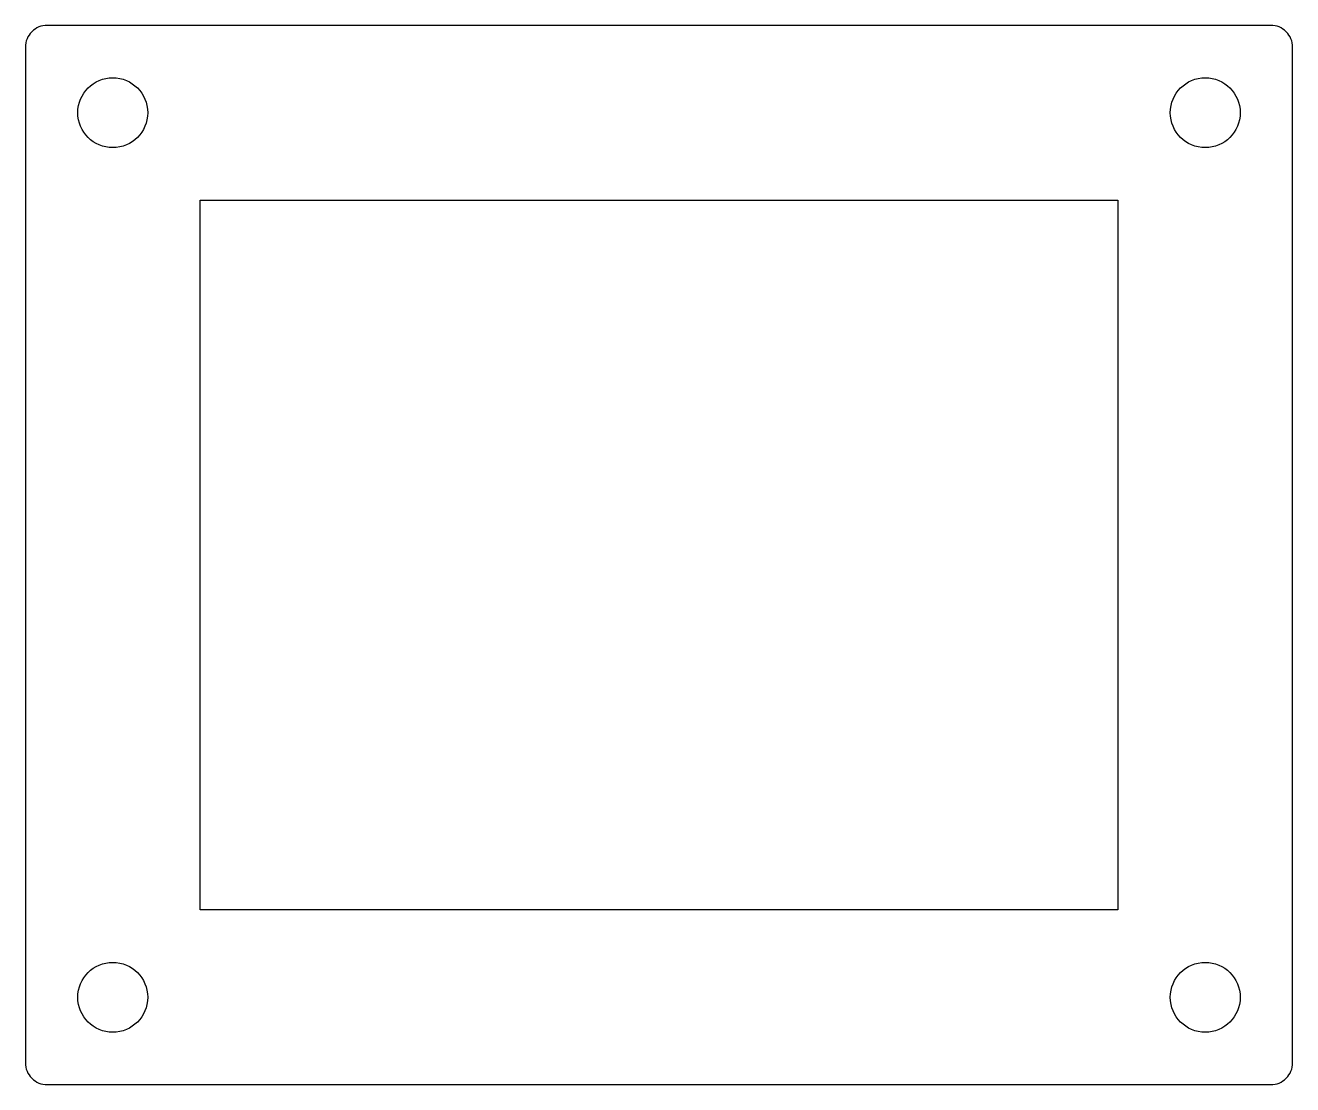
# Model space of a CAD drawing. Header units: millimetres. Extents: x -29 to 29, y -24.3 to 24.2.
import ezdxf

# ---------------------------------------------------------------- set-up
doc = ezdxf.new("R2010")
doc.units = ezdxf.units.MM
doc.layers.get('0').update_dxf_attribs({"linetype": 'CONTINUOUS'})

msp = doc.modelspace()

# ---------------------------------------------------------------- linework, layer by layer
msp.add_lwpolyline([(29, 23.25, 0.414214), (28, 24.25), (-28, 24.25, 0.414214), (-29, 23.25), (-29, -23.25, 0.414214), (-28, -24.25), (28, -24.25, 0.414214), (29, -23.25)], format="xyb", close=True)
msp.add_lwpolyline([(-21, 16.25), (21, 16.25), (21, -16.25), (-21, -16.25)], close=True)
for centre in [(-25, 20.25), (25, 20.25), (-25, -20.25), (25, -20.25)]:
    msp.add_circle(centre, 1.6)

doc.saveas('drawing.dxf')
